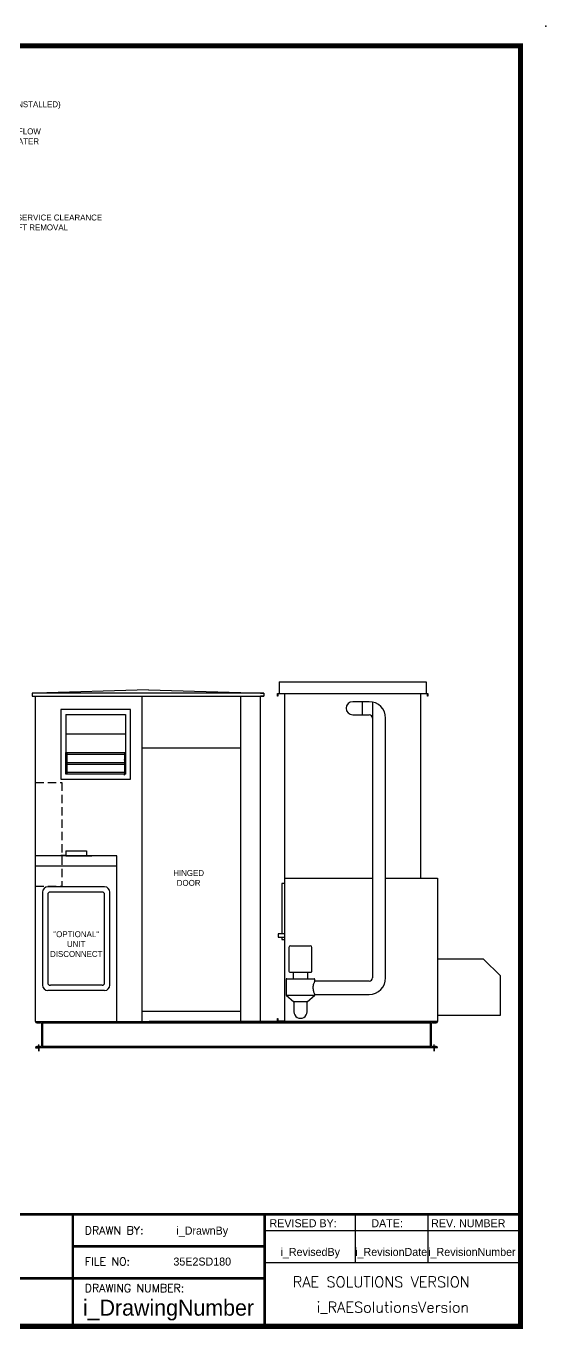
# Model space of a CAD drawing. Header units: inches. Extents: x -268 to 373, y -127 to 277.
# Drawn here: x 215.1 to 373.1, y -118.4 to 277.2 of the extents above; entities that cross this region are included whole.
import ezdxf
from ezdxf.enums import TextEntityAlignment as Align

# ---------------------------------------------------------------- set-up
doc = ezdxf.new("R2010")
doc.units = ezdxf.units.IN
doc.header["$MEASUREMENT"] = 0
doc.linetypes.add('HIDDEN', pattern=[0.375, 0.25, -0.125])
doc.layers.get('0').update_dxf_attribs({"color": 10})
doc.styles.add('SIMPLEX', font='SIMPLEX')

msp = doc.modelspace()

# ---------------------------------------------------------------- linework, layer by layer
at = {"color": 1, "ltscale": 5}
for p, q in [((252.31866, 75.66458), (218.00616, 74.66458)), ((252.31866, 75.66458), (287.38116, 74.66458)), ((218.00616, 74.66458), (217.00616, 74.66458)), ((217.00616, 74.66458), (217.00616, 73.66458)), ((217.00616, 73.66458), (218.00616, 73.66458)), ((287.38116, 74.66458), (218.00616, 74.66458)), ((218.00616, -25.06442), (218.00616, 73.66458)), ((218.00616, 73.66458), (287.38116, 73.66458)), ((250.38116, -25.06442), (250.38116, 73.66458)), ((280.38116, -25.06442), (280.38116, 73.66458)), ((286.38116, 74.66458), (287.38116, 74.66458)), ((286.38116, -25.06442), (286.38116, 73.66458)), ((287.38116, 73.66458), (286.38116, 73.66458)), ((287.38116, 74.66458), (287.38116, 73.66458)), ((280.38116, 57.93558), (250.38116, 57.93558)), ((280.38116, -22.06442), (250.38116, -22.06442)), ((218.00616, -25.06442), (218.00616, -25.06442)), ((218.00616, -25.06442), (340.13116, -25.06442)), ((218.38116, -25.43942), (219.50616, -25.43942)), ((219.88116, -32.31442), (219.88116, -25.81442)), ((220.25616, -33.06442), (220.25616, -25.06442)), ((220.25616, -25.43942), (337.88116, -25.43942)), ((282.50616, -25.06442), (252.50616, -25.06442)), ((288.50616, -25.06442), (282.50616, -25.06442)), ((291.50616, -25.06442), (288.50616, -25.06442)), ((291.50616, -25.06442), (288.50616, -25.06442)), ((337.88116, -25.06442), (337.88116, -33.06442)), ((338.25616, -25.81442), (338.25616, -32.31442)), ((338.63116, -25.43942), (339.75616, -25.43942)), ((340.13116, -25.06442), (340.13116, -25.06442)), ((340.13116, -33.06442), (218.00616, -33.06442)), ((218.00616, -33.06442), (218.00616, -33.06442)), ((218.00616, -33.06442), (219.00616, -33.06442)), ((219.50616, -32.68942), (218.38116, -32.68942)), ((219.00616, -34.06442), (219.00616, -32.06442)), ((219.00616, -33.06442), (219.00616, -34.06442)), ((337.88116, -32.68942), (220.25616, -32.68942)), ((339.75616, -32.68942), (338.63116, -32.68942)), ((339.13116, -34.06442), (339.13116, -32.06442)), ((340.13116, -33.06442), (339.13116, -33.06442)), ((339.13116, -33.06442), (339.13116, -34.06442)), ((340.13116, -33.06442), (340.13116, -33.06442))]:
    msp.add_line(p, q, dxfattribs=at)
at = {"color": 1, "linetype": 'Continuous'}
for p, q in [((292.00616, 78.04458), (336.75616, 78.04458)), ((292.00616, 78.04458), (292.00616, 74.54458)), ((292.00616, 78.04458), (336.75616, 78.04458)), ((292.00616, 78.04458), (292.00616, 74.54458)), ((336.75616, 78.04458), (336.75616, 74.54458)), ((336.75616, 78.04458), (336.75616, 74.54458)), ((291.50616, 74.54458), (293.75616, 74.54458)), ((291.50616, 73.66458), (291.50616, 74.54458)), ((291.50616, 74.54458), (335.00616, 74.54458)), ((291.50616, 74.54458), (293.75616, 74.54458)), ((291.50616, 74.54458), (335.00616, 74.54458)), ((291.50616, 73.66458), (291.50616, 74.54458)), ((291.50616, 74.52858), (335.00616, 74.52858)), ((291.50616, 74.52858), (335.00616, 74.52858)), ((291.63116, 73.66458), (291.50616, 73.66458)), ((291.63116, 73.66458), (291.50616, 73.66458)), ((293.75616, 74.41958), (291.63116, 74.41958)), ((291.63116, 74.41958), (291.63116, 73.66458)), ((291.63116, 74.41958), (291.63116, 73.66458)), ((293.75616, 74.41958), (291.63116, 74.41958)), ((293.75616, 18.48358), (293.75616, 74.54458)), ((293.75616, 74.54458), (293.75616, 74.52858)), ((293.75616, 74.54458), (293.75616, 74.52858)), ((293.75616, 18.43558), (293.75616, 74.54458)), ((317.39708, 72.04458), (314.38116, 72.04458)), ((317.39708, 68.04391), (317.39708, 72.04525)), ((319.39708, 72.04458), (317.39708, 72.04458)), ((320.39708, 71.94356), (320.39708, -11.8145)), ((335.00616, 74.54458), (337.25616, 74.54458)), ((335.00616, 74.54458), (335.00616, 74.52858)), ((335.00616, 74.54458), (335.00616, 74.52858)), ((335.00616, 74.54458), (337.25616, 74.54458)), ((335.00616, 74.54458), (335.00616, 18.46758)), ((337.13116, 74.41958), (335.00616, 74.41958)), ((337.13116, 74.41958), (335.00616, 74.41958)), ((337.13116, 73.66458), (337.13116, 74.41958)), ((337.13116, 73.66458), (337.13116, 74.41958)), ((337.25616, 73.66458), (337.13116, 73.66458)), ((337.25616, 73.66458), (337.13116, 73.66458)), ((337.25616, 74.54458), (337.25616, 73.66458)), ((337.25616, 74.54458), (337.25616, 73.66458)), ((246.8272, 69.62846), (225.7022, 69.62846)), ((225.7022, 69.62846), (225.7022, 48.50346)), ((227.2022, 68.12846), (245.3272, 68.12846)), ((246.8272, 48.50346), (246.8272, 69.62846)), ((314.38116, 68.04458), (317.39708, 68.04458)), ((317.39708, 68.04458), (319.39708, 68.04458)), ((324.39708, -11.8145), (324.39708, 67.04458)), ((335.00616, 67.02858), (335.00616, 36.04458)), ((227.2022, 50.00346), (227.2022, 56.63502)), ((227.2647, 50.06596), (227.2647, 56.63502)), ((227.5147, 56.63502), (227.5147, 56.50346)), ((245.0147, 56.50346), (227.5147, 56.50346)), ((227.5147, 56.50346), (227.5147, 56.00346)), ((245.0147, 56.00346), (227.5147, 56.00346)), ((227.5147, 56.00346), (227.5147, 53.50346)), ((245.0147, 56.63502), (245.0147, 56.50346)), ((245.0147, 56.50346), (245.0147, 56.00346)), ((245.0147, 56.00346), (245.0147, 53.50346)), ((245.2647, 56.63502), (245.2647, 50.06596)), ((245.3272, 56.63502), (245.3272, 50.00346)), ((245.0147, 53.50346), (227.5147, 53.50346)), ((227.5147, 53.50346), (227.5147, 53.00346)), ((245.0147, 53.00346), (227.5147, 53.00346)), ((227.5147, 53.00346), (227.5147, 50.50346)), ((245.0147, 53.50346), (245.0147, 53.00346)), ((245.0147, 53.00346), (245.0147, 50.50346)), ((225.7022, 48.50346), (246.8272, 48.50346)), ((245.3272, 50.00346), (227.2022, 50.00346)), ((245.2647, 50.06596), (227.2647, 50.06596)), ((245.0147, 50.50346), (227.5147, 50.50346)), ((227.5147, 50.50346), (227.5147, 50.06596)), ((245.0147, 50.50346), (245.0147, 50.06596)), ((292.88116, 16.84258), (292.88116, 1.59258)), ((293.75616, 16.84258), (292.88116, 16.84258)), ((292.88116, 16.79458), (292.88116, 1.54458)), ((293.75616, 16.79458), (292.88116, 16.79458)), ((293.75616, 18.46758), (320.39708, 18.46758)), ((293.75616, -24.90742), (293.75616, 18.46758)), ((293.75616, 18.43558), (320.39708, 18.43558)), ((293.75616, 18.41958), (320.39708, 18.41958)), ((293.75616, -24.95542), (293.75616, 18.41958)), ((293.77216, 18.46758), (293.77216, 18.48358)), ((293.77216, 18.41958), (293.77216, 18.43558)), ((324.39708, 18.48358), (335.00616, 18.48358)), ((324.39708, 18.46758), (340.13116, 18.46758)), ((324.39708, 18.43558), (335.00616, 18.43558)), ((324.39708, 18.41958), (340.13116, 18.41958)), ((334.99016, 18.48358), (334.99016, 18.46758)), ((334.99016, 18.43558), (334.99016, 18.41958)), ((340.13116, 18.46758), (340.13116, -5.11642)), ((340.13116, 18.46758), (340.13116, -5.16442)), ((291.75616, 1.59258), (291.75616, 0.59258)), ((293.75616, 1.59258), (291.75616, 1.59258)), ((291.75616, 1.54458), (291.75616, 0.54458)), ((293.75616, 1.54458), (291.75616, 1.54458)), ((291.75616, 0.59258), (293.75616, 0.59258)), ((291.75616, 0.54458), (293.75616, 0.54458)), ((292.88116, 0.59258), (292.88116, -0.15742)), ((292.88116, 0.54458), (292.88116, -0.20542)), ((292.88116, -0.15742), (293.75616, -0.15742)), ((292.88116, -0.20542), (293.75616, -0.20542)), ((295.00616, -2.5645), (295.00616, -9.8145)), ((295.50616, -2.0645), (301.50616, -2.0645)), ((302.00616, -9.8145), (302.00616, -2.5645)), ((340.11516, -5.11642), (340.11516, -25.01642)), ((340.11516, -5.11642), (340.13116, -5.11642)), ((340.11516, -5.16442), (340.11516, -25.06442)), ((340.11516, -5.16442), (340.13116, -5.16442)), ((340.13116, -5.11642), (340.13116, -7.28242)), ((340.13116, -5.16442), (340.13116, -6.0906)), ((340.13116, -6.0906), (340.13116, -23.0906)), ((354.16516, -6.0906), (340.13116, -6.0906)), ((340.13116, -7.28242), (340.13116, -24.28242)), ((359.25616, -11.1816), (354.16516, -6.0906)), ((295.25616, -10.0645), (301.75616, -10.0645)), ((296.25616, -10.0645), (296.25616, -12.0645)), ((300.75616, -12.0645), (300.75616, -10.0645)), ((359.25616, -23.0906), (359.25616, -11.1816)), ((294.13116, -12.3145), (294.13116, -17.0645)), ((294.38116, -12.0645), (302.63116, -12.0645)), ((302.88116, -12.8145), (302.88116, -12.3145)), ((319.39708, -12.8145), (302.88116, -12.8145)), ((294.13116, -17.0645), (296.50616, -19.0645)), ((294.13116, -17.0645), (302.88116, -17.0645)), ((300.50616, -19.0645), (296.50608, -19.0645)), ((296.50616, -19.0645), (296.50616, -22.08046)), ((300.50616, -19.0645), (302.88116, -17.0645)), ((300.50616, -22.08046), (300.50616, -19.0645)), ((302.88116, -17.0645), (302.88116, -16.81423)), ((302.88116, -16.8145), (319.39708, -16.8145)), ((340.13116, -23.0906), (340.13116, -25.06442)), ((340.13116, -23.0906), (359.25616, -23.0906)), ((291.50616, -24.15242), (291.63116, -24.15242)), ((291.50616, -25.03242), (291.50616, -24.15242)), ((291.50616, -25.08042), (291.50616, -24.20042)), ((291.50616, -24.20042), (291.63116, -24.20042)), ((340.13116, -25.03242), (291.50616, -25.03242)), ((340.13116, -25.04842), (291.50616, -25.04842)), ((340.13116, -25.06442), (291.50616, -25.06442)), ((340.13116, -25.08042), (291.50616, -25.08042)), ((291.63116, -24.15242), (291.63116, -24.90742)), ((291.63116, -24.20042), (291.63116, -24.95542)), ((291.63116, -24.90742), (293.75616, -24.90742)), ((291.63116, -24.95542), (293.75616, -24.95542)), ((340.11516, -25.01642), (340.13116, -25.01642)), ((340.11516, -25.03242), (340.13116, -25.03242)), ((340.11516, -25.04842), (340.13116, -25.04842)), ((340.11516, -25.06442), (340.13116, -25.06442)), ((340.13116, -24.28242), (340.13116, -25.01642)), ((340.13116, -25.01642), (340.13116, -25.03242)), ((340.13116, -25.03242), (340.13116, -25.04842)), ((340.13116, -25.04842), (340.13116, -25.06442)), ((340.13116, -25.06442), (340.13116, -25.08042))]:
    msp.add_line(p, q, dxfattribs=at)
at = {"ltscale": 5}
for p, q in [((227.2022, 68.12846), (227.2022, 56.63502)), ((245.3272, 68.12846), (245.3272, 56.63502)), ((227.2022, 62.29296), (245.3272, 62.29296)), ((227.2022, 56.63502), (245.3272, 56.63502))]:
    msp.add_line(p, q, dxfattribs=at)
at = {"color": 1, "linetype": 'HIDDEN', "ltscale": 10}
for p, q in [((218.00616, 47.50816), (226.00616, 47.50816)), ((218.00616, 47.50816), (226.00616, 47.50816)), ((226.00616, 47.50816), (226.00616, 16.00816)), ((218.00616, 16.00816), (226.00616, 16.00816))]:
    msp.add_line(p, q, dxfattribs=at)
at = {"color": 1}
for p, q in [((242.71398, 25.24558), (218.00616, 25.24558)), ((227.2157, 25.29958), (225.64351, 25.29958)), ((227.2157, 25.20131), (225.64351, 25.20131)), ((227.2157, 26.7735), (227.2157, 25.20131)), ((227.2157, 26.7735), (233.50445, 26.7735)), ((227.2157, 25.20131), (233.50445, 25.20131)), ((233.50445, 26.7735), (233.50445, 25.20131)), ((233.50445, 25.29958), (235.07663, 25.29958)), ((233.50445, 25.20131), (235.07663, 25.20131)), ((242.71398, -25.06442), (242.71398, 25.24558)), ((242.71398, 22.1012), (218.00616, 22.1012)), ((220.14085, 14.24027), (220.14085, -14.05911)), ((239.0071, 15.81245), (221.71304, 15.81245)), ((221.71304, 13.45417), (221.71304, -13.27301)), ((238.22101, 14.24027), (222.49913, 14.24027)), ((239.0071, -13.27301), (239.0071, 13.45417)), ((240.57929, -14.05911), (240.57929, 14.24027)), ((239.0071, -15.6313), (221.71304, -15.6313)), ((238.22101, -14.05911), (222.49913, -14.05911))]:
    msp.add_line(p, q, dxfattribs=at)
at = {"lineweight": 30}
for p, q in [((93.24945, -83.60395), (287.64945, -83.60395)), ((229.32945, -83.60395), (229.32945, -103.04395)), ((287.64945, -83.60395), (287.64945, -117.62395)), ((287.64945, -83.60395), (365.40945, -83.60395)), ((287.64945, -83.60395), (287.64945, -88.46395)), ((315.08642, -83.60395), (315.08642, -98.18395)), ((337.18268, -83.60395), (337.18268, -98.18395)), ((287.64945, -88.46395), (365.40945, -88.46395)), ((229.32945, -93.32395), (287.64945, -93.32395)), ((229.32945, -103.04395), (229.32945, -93.32395)), ((287.64945, -98.18395), (365.40945, -98.18395)), ((287.64945, -103.04395), (93.24945, -103.04395)), ((229.32945, -103.04395), (229.32945, -117.62395))]:
    msp.add_line(p, q, dxfattribs=at)
at = {"const_width": 1.5552}
msp.add_lwpolyline([(-256.67055, -117.62395), (365.40945, -117.62395), (365.40945, 271.17605), (-256.67055, 271.17605), (-256.67055, -117.62395)], dxfattribs=at)
at = {"lineweight": 30, "const_width": 0.7776}
for points in [[(365.40945, -83.60395), (-101.15055, -83.60395), (-101.15055, -117.62395)], [(229.32945, -83.60395), (229.32945, -117.62395)], [(287.64945, -117.62395), (287.64945, -83.60395), (365.40945, -83.60395)], [(287.64945, -93.32395), (229.32945, -93.32395), (229.32945, -117.62395)], [(287.64945, -103.04395), (93.24945, -103.04395)]]:
    msp.add_lwpolyline(points, dxfattribs=at)
at = {"color": 1, "linetype": 'Continuous'}
for centre, radius, start, end in [((314.38116, 70.04458), 2, 90, 270), ((319.39708, 67.04458), 5, 0, 90), ((319.39708, 67.04458), 1, 0, 90), ((236.2647, 59.06596), 9.53125, 199.2198645, 203.3598377), ((236.2647, 59.06596), 9.59375, 200.263336, 204.2095026), ((236.2647, 59.06596), 9.21875, 195.2894706, 198.3497386), ((236.2647, 59.06596), 9.15625, 195.3964128, 197.1314638), ((236.2647, 59.06596), 9.15625, 342.8685362, 344.6035872), ((236.2647, 59.06596), 9.21875, 341.6502614, 344.7105294), ((236.2647, 59.06596), 9.90625, 204.6987423, 207.9593124), ((236.2647, 59.06596), 9.96875, 205.4685689, 208.6287164), ((236.2647, 59.06596), 10.28125, 208.9100268, 211.6724334), ((236.2647, 59.06596), 10.34375, 209.5308265, 212.2292036), ((236.2647, 59.06596), 9.90625, 332.0406876, 335.3012577), ((236.2647, 59.06596), 9.96875, 331.3712836, 334.5314311), ((236.2647, 59.06596), 10.28125, 328.3275666, 331.0899732), ((236.2647, 59.06596), 10.34375, 327.7707964, 330.4691735), ((236.2647, 53.66723), 9.53125, 336.6401623, 340.7801355), ((236.2647, 53.66723), 9.59375, 335.7904974, 339.736664), ((295.50616, -2.5645), 0.5, 90, 180), ((301.50616, -2.5645), 0.5, 0, 90), ((295.25616, -9.8145), 0.25, 180, 270), ((301.75616, -9.8145), 0.25, 270, 0), ((319.39708, -11.8145), 5, 270, 0), ((319.39708, -11.8145), 1, 270, 0), ((294.38116, -12.3145), 0.25, 90, 180), ((302.63116, -12.3145), 0.25, 0, 90), ((298.50616, -22.08046), 2, 179.9999994, 0), ((298.50616, -22.08046), 2, 0, 0.0012158)]:
    msp.add_arc(centre, radius, start, end, dxfattribs=at)
at = {"color": 1}
for centre, radius, start, end in [((221.71304, 14.24027), 1.57219, 90, 180), ((222.49913, 13.45417), 0.78609, 90, 180), ((238.22101, 13.45417), 0.78609, 0, 90), ((239.0071, 14.24027), 1.57219, 0, 90), ((221.71304, -14.05911), 1.57219, 180, 270), ((222.49913, -13.27301), 0.78609, 180, 270), ((238.22101, -13.27301), 0.78609, 270, 0), ((239.0071, -14.05911), 1.57219, 270, 0)]:
    msp.add_arc(centre, radius, start, end, dxfattribs=at)
at = {"color": 1, "ltscale": 5}
for centre, start, end in [((218.38116, -25.06442), 180, 270), ((219.50616, -25.81442), 0, 90), ((338.63116, -25.81442), 90, 180), ((339.75616, -25.06442), 270, 360), ((218.38116, -33.06442), 90, 180), ((219.50616, -32.31442), 270, 0), ((338.63116, -32.31442), 180, 270), ((339.75616, -33.06442), 0, 90)]:
    msp.add_arc(centre, 0.375, start, end, dxfattribs=at)
at = {"color": 1, "linetype": 'Continuous'}
msp.add_open_spline([(302.88111, -16.81445), (302.88113, -16.81447), (302.879, -16.80975), (302.8747, -16.80028), (302.86484, -16.77856), (302.84356, -16.73181), (302.81402, -16.66296), (302.78021, -16.58418), (302.73557, -16.47644), (302.68763, -16.34545), (302.64129, -16.21884), (302.59185, -16.0705), (302.54726, -15.90519), (302.50128, -15.73476), (302.46046, -15.5463), (302.43352, -15.34709), (302.40781, -15.15695), (302.39475, -14.95703), (302.39761, -14.75831), (302.4006, -14.55047), (302.421, -14.34394), (302.45355, -14.15007), (302.48888, -13.93968), (302.53853, -13.7442), (302.59084, -13.57211), (302.63733, -13.41914), (302.68593, -13.28466), (302.72947, -13.17266), (302.77463, -13.05652), (302.81435, -12.96457), (302.84103, -12.90398), (302.86678, -12.84548), (302.88038, -12.81622), (302.88116, -12.8145)], degree=3, knots=[0, 0, 0, 0, 0.037490633, 0.037490633, 0.037490633, 0.123513347, 0.123513347, 0.123513347, 0.221951066, 0.221951066, 0.221951066, 0.317094174, 0.317094174, 0.317094174, 0.415185872, 0.415185872, 0.415185872, 0.508810198, 0.508810198, 0.508810198, 0.606730373, 0.606730373, 0.606730373, 0.71299962, 0.71299962, 0.71299962, 0.807462493, 0.807462493, 0.807462493, 0.905420293, 0.905420293, 0.905420293, 1, 1, 1, 1], dxfattribs=at)
for p in [(373.11836, 277.16532), (287.64945, -117.62395)]:
    msp.add_point(p)

# ---------------------------------------------------------------- texts
at = {"color": 1}
for s, p in [('(SHIPPED LOOSE, FIELD INSTALLED)', (182.57809, 252.52213)), ('WATER MAKE UP/ OVERFLOW', (184.30628, 244.2918)), ('NOTE: MAX. MAKE UP WATER', (184.30628, 241.2918)), ('144" MINIMUM SERVICE CLEARANCE', (195.26545, 218.14151)), ('FOR SHAFT REMOVAL', (201.79671, 215.14151))]:
    msp.add_text(s, height=1.8, dxfattribs=at).set_placement(p)
at = {"lineweight": 30}
for s, p in [('REVISED BY:', (289.10806, -87.5214)), ('DATE:', (320.05242, -87.5214)), ('REV. NUMBER', (338.2243, -87.5214))]:
    msp.add_text(s, height=2.43, dxfattribs=at).set_placement(p)
at = {"lineweight": 30, "style": 'SIMPLEX'}
for s, height, p in [('DRAWN BY:', 2.43, (232.97445, -89.67895)), ('FILE NO:', 2.43, (232.97445, -99.16402)), ('RAE SOLUTIONS VERSION', 3.22704, (296.16877, -105.75101)), ('DRAWING NUMBER:', 2.43, (232.97445, -107.22038))]:
    msp.add_text(s, height=height, dxfattribs=at).set_placement(p)
at = {"lineweight": 30}
for s, height, p in [('i_DrawnBy', 2.43, (268.66569, -89.75902)), ('i_RevisedBy', 2.43, (301.49195, -96.23464)), ('i_RevisionDate', 2.43, (326.07858, -96.23464)), ('i_RevisionNumber', 2.43, (350.61795, -96.23464)), ('35E2SD180', 2.43, (268.66569, -99.1607)), ('i_DrawingNumber', 4.86, (258.40064, -114.3722))]:
    msp.add_text(s, height=height, dxfattribs=at).set_placement(p, align=Align.CENTER)
at = {"lineweight": 30, "style": 'SIMPLEX'}
msp.add_text('i_RAESolutionsVersion', height=3.22704, dxfattribs=at).set_placement((326.60966, -113.41877), align=Align.CENTER)
at = {"color": 1, "ltscale": 5, "char_height": 1.8}
for s, insert, attachment_point in [('HINGED\\PDOOR', (264.53225, 18.51783), 5), ('"OPTIONAL"\\PUNIT\\PDISCONNECT', (230.37069, 2.34589), 2)]:
    msp.add_mtext(s, dxfattribs=dict(at, insert=insert, attachment_point=attachment_point))

doc.saveas('drawing.dxf')
